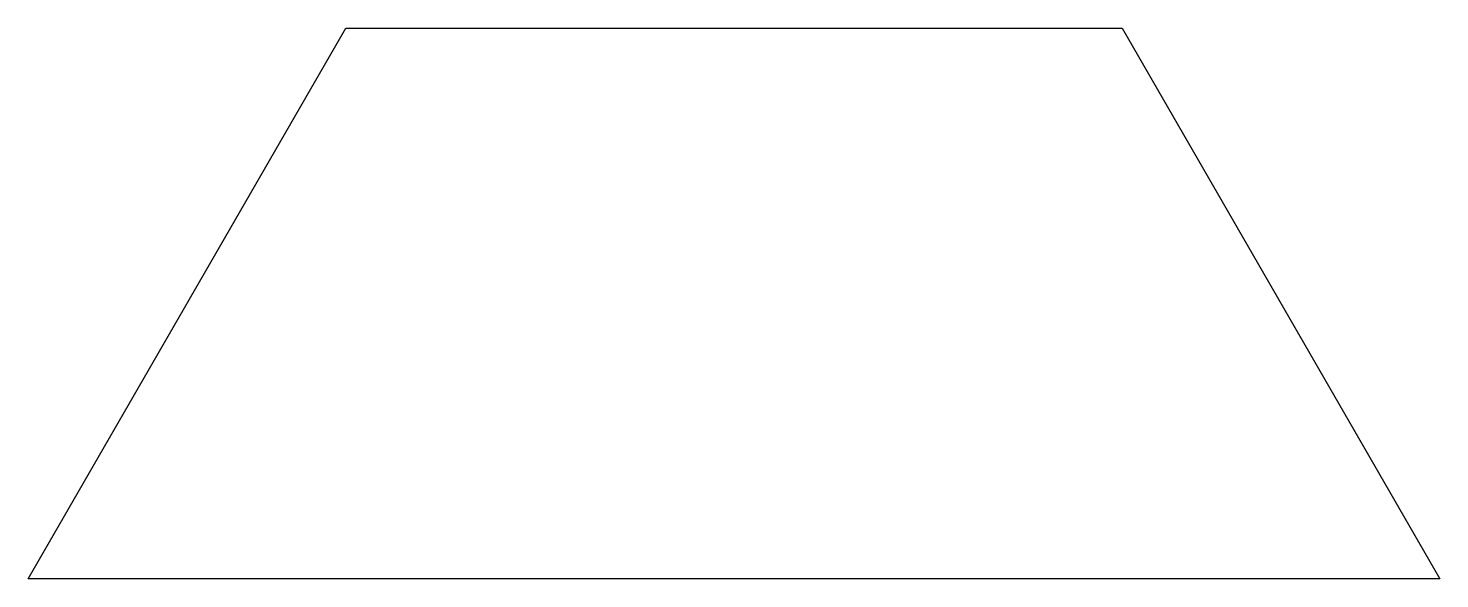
# Model space of a CAD drawing. Header units: metres. Extents: x 508 to 893, y 650 to 800.
import ezdxf

# ---------------------------------------------------------------- set-up
doc = ezdxf.new("R2010")
doc.units = ezdxf.units.M

msp = doc.modelspace()

# ---------------------------------------------------------------- linework, layer by layer
at = {"layer": 'PARAMETRIX'}
for p, q in [((508.2051, 650), (594.8076, 800)), ((594.8076, 800), (806.3924, 800)), ((806.3924, 800), (892.9949, 650)), ((892.9949, 650), (508.2051, 650))]:
    msp.add_line(p, q, dxfattribs=at)

doc.saveas('drawing.dxf')
